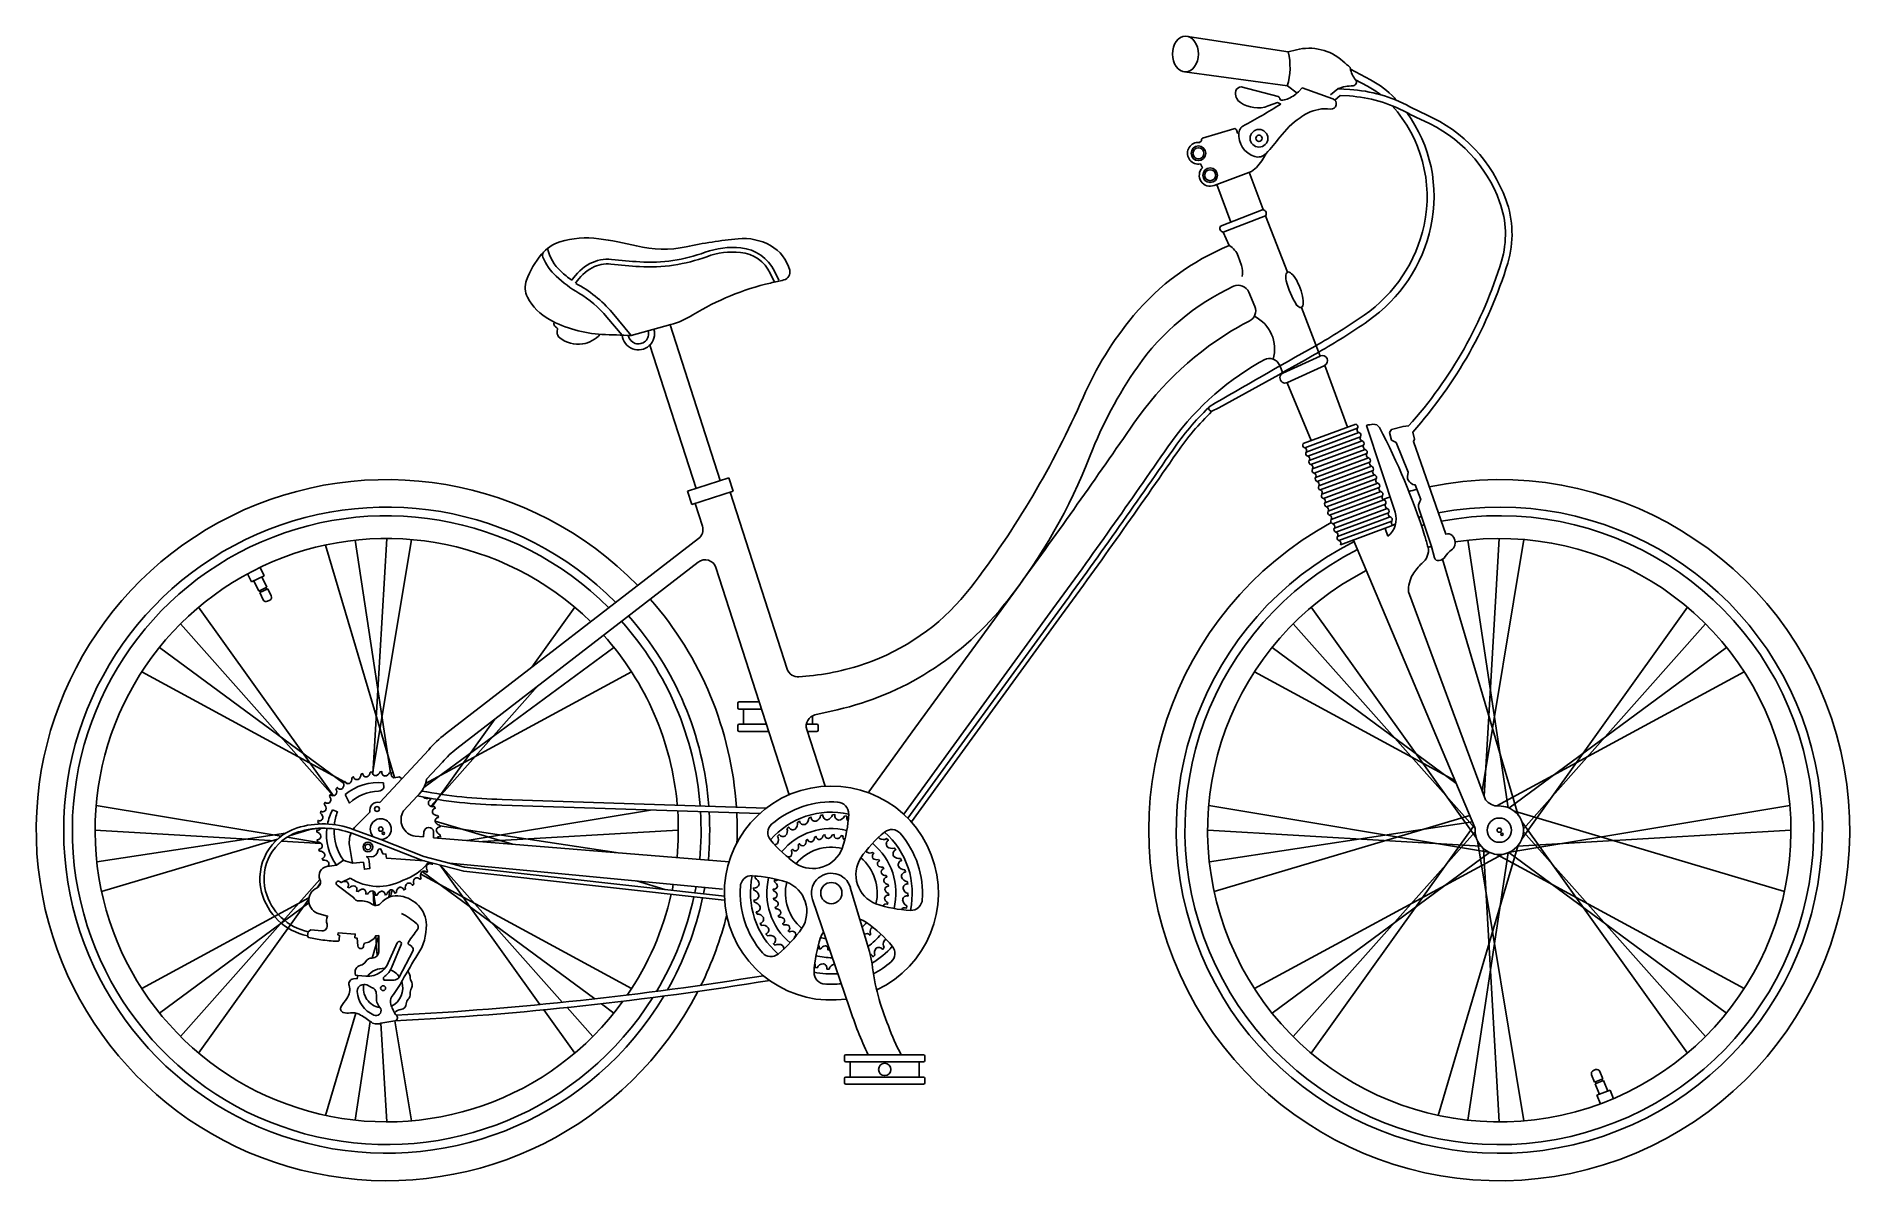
# Model space of a CAD drawing. Header units: millimetres. Extents: x -1300 to 311, y 0 to 1017.
import ezdxf

# ---------------------------------------------------------------- set-up
doc = ezdxf.new("R2010")
doc.units = ezdxf.units.MM
doc.layers.add('ceco.net 416', color=7, linetype='Continuous')

msp = doc.modelspace()

# ---------------------------------------------------------------- linework, layer by layer
at = {"layer": 'ceco.net 416'}
for p, q in [((-1112.5, 539.3), (-1109, 532.1)), ((-1097.8, 537.6), (-1109, 532.1)), ((-1107, 533.1), (-1102.5, 524)), ((-1101.4, 545), (-1097.8, 537.6)), ((-1099.8, 536.6), (-1095.3, 527.5)), ((-1095.3, 527.5), (-1102.5, 524)), ((-1094.6, 526.1), (-1101.8, 522.6)), ((-1101.8, 522.6), (-1098.7, 516.3)), ((-1101.6, 524.5), (-1100.9, 523)), ((-1096.2, 527.1), (-1095.5, 525.7)), ((-1092.9, 515.8), (-1094.7, 514.9)), ((-1094.6, 526.1), (-1091.5, 519.8)), ((-671.9, 405.6), (-671.9, 419.1)), ((-610.3, 405.6), (-610.3, 413.2)), ((-577.1, 105.7), (-577.1, 92.1)), ((-515.5, 105.7), (-515.5, 92.1)), ((83.7, 98), (85.5, 98.7)), ((92, 90.5), (89.4, 97.1)), ((84.6, 87.6), (82, 94.1)), ((84.6, 87.6), (92, 90.5)), ((85.2, 86.1), (92.6, 89.1)), ((88.9, 76.7), (85.2, 86.1)), ((86.1, 86.5), (85.5, 88)), ((91.7, 88.7), (91.1, 90.2)), ((96.4, 79.7), (92.6, 89.1)), ((86.8, 75.9), (98.4, 80.5)), ((89.9, 68.3), (86.8, 75.9)), ((101.5, 72.9), (98.4, 80.5))]:
    msp.add_line(p, q, dxfattribs=at)
for points in [[(-279, 1017), (-187.6, 1003.1), (-180.4, 1004.9, -0.248992), (-139, 994.9, -0.003498), (-132.5, 989.1), (-132.4, 987.8), (-114.4, 978.2, -0.080532), (-92.9, 961.9, -0.005485), (-91, 959.8, -0.005485)], [(-194.2, 956.7), (-197.1, 958), (-205.4, 955, -0.23951), (-230.1, 958, -0.31589), (-234.1, 968.4, -0.348422), (-229.5, 971.9), (-196.7, 963.3, -0.299137), (-195, 961.3, 0.37694), (-193.6, 960.1, 0.086393), (-188.7, 961.1, 0.10432), (-178.6, 967.7), (-175.2, 971), (-148, 961.4, -0.894008), (-150.1, 952.3, 0.145039), (-170.4, 948.7, 0.038702), (-177.1, 944.6, 0.07707), (-195, 927.3, -0.028701), (-207.3, 912.7, -0.286614), (-217.4, 910.1, -0.35406), (-231.4, 931.3, -1.14131)], [(-150, 964.8), (-143.4, 970.4), (-132.9, 969.7, -0.107012), (-79.5, 954.4, 0.019344), (-64.7, 947.1, -0.203474), (5.8, 871.9, -0.162905), (7.5, 815.4, -0.108299), (-77, 665.2, -0.106483)], [(-127.8, 978.3), (-117.3, 972.7, -0.045509), (-105.4, 964.9, -0.045509)], [(-238.5, 851.8), (-251.2, 885.1), (-253.4, 884.4, -0.809097), (-263.9, 900.2), (-263.9, 900.2), (-265.6, 903.5), (-265.6, 903.5, -1.068133), (-268, 922.7), (-266.6, 922.7), (-264.7, 924.1, -0.320371), (-263.9, 926.3), (-236.1, 934.8, -0.458106), (-233.2, 932.9), (-232.8, 931), (-231.4, 931.3), (-230.9, 933.4, -0.205748), (-227.9, 937.1, 0.014696), (-194.2, 956.7)], [(-95.2, 955.2, -0.241018), (-66.9, 849.1, -0.190285), (-120.2, 769.1, -0.021535), (-163.6, 741.7, 0.004532), (-258, 687.8)], [(-146.3, 960.3), (-141.4, 964.4), (-133.3, 963.9, -0.107012), (-82.3, 949.2, 0.019344), (-67.1, 941.8, -0.203474), (0.3, 869.9, -0.162905), (1.9, 817.1, -0.109917), (-80.7, 670.7), (-85.5, 670.3), (-95.9, 667.5), (-97.7, 664.9), (-95.9, 658.2), (-91.7, 656.1), (-81, 629.7), (-81.6, 625.9, 0.193571), (-80.7, 622.2, 0.113118), (-76.8, 618.7, 0.211382), (-74.8, 618.5), (-69.8, 605.2), (-70.7, 603.7, 0.206504), (-71.4, 597.2), (-60.3, 563.6), (-57.7, 553.6, 0.392096), (-53.7, 551, 0.206757), (-48, 554.7, -0.089125), (-42.8, 560.2, 0.155213), (-39.6, 564.6, 0.298546), (-41.9, 573.3, 0.261486), (-47.6, 574.6), (-76.4, 656.9), (-75.3, 658.8), (-77, 665.2)], [(-82.3, 949.2, -0.213756), (-60.8, 847.8, -0.190285), (-116.7, 764, -0.021535), (-160.5, 736.3, -0.00704), (-255.4, 683.7, -0.512166), (-258, 687.8)], [(-207.3, 912.7), (-210.1, 907.9, -0.119395), (-220.3, 896.9), (-251.2, 885.1)], [(-622.5, 447.8), (-613.1, 448.7, 0.068313), (-557.4, 461.7, 0.13844), (-469.7, 527.2, 0.060428), (-370, 696, -0.070303), (-325.1, 768.7, -0.123273), (-240.1, 830.9), (-245.3, 843)], [(-771.5, 751), (-736.5, 760.7, 0.070049), (-716.7, 769.4, -0.080788), (-647.8, 797.7, 0.000225), (-635.8, 800.4, 0.4244), (-630.7, 809.1, 0.201289), (-647.7, 831, 0.153742), (-676.6, 837, 0.02803), (-722.7, 829.9, -0.113659), (-766.9, 830.6, 0.026262), (-800.5, 837.1, 0.110864), (-834.9, 834.2, 0.143552), (-851.2, 823.3, 0.0857), (-864.6, 800.2, 0.211688), (-863.7, 785, 0.14901), (-844.2, 765.2, 0.113177), (-797.6, 752.1, 0.00203), (-771.5, 751, 0.230994)], [(-779.5, 751.3), (-793.2, 767.5, 0.082983), (-818.2, 788.7, -0.052786), (-838.2, 803.7, -0.110231), (-850, 820.7, -0.232938), (-849.6, 825, -1.972454)], [(-824.4, 800.1, -0.027852), (-834.1, 808.1, -0.144488), (-846, 828.3)], [(-640.5, 800.3), (-644.3, 808.2, 0.261437), (-674.1, 829, 0.112777), (-705.8, 825, -0.103118), (-764, 816.5, -0.013488), (-789.1, 818.6, 0.154768), (-808.3, 814.9, 0.121796), (-824.4, 800.1, 0.121796)], [(-644.2, 798.5), (-648, 806.4, 0.261437), (-674.5, 824.9, 0.112777), (-704.4, 821.1, -0.103118), (-764.2, 812.3, -0.013488), (-789.6, 814.5, 0.154768), (-806.3, 811.3, 0.122615), (-821, 797.7, 1.883804)], [(-240.1, 830.9, -0.172077), (-232, 821.7), (-229.2, 813.4, -0.129798), (-228.7, 803.4, -2.701796)], [(-771.5, 751), (-788.6, 771.5, 0.094614), (-820.9, 797.4)], [(-608.3, 413.9), (-588.4, 418.5, 0.084642), (-506.9, 452.4, 0.085556), (-437.5, 515, 0.073893), (-363.7, 644.3, -0.059694), (-321.7, 723, -0.131926), (-236.2, 794.8, -0.131926)], [(-839.8, 763, 0.476817), (-838.4, 758.5, -0.338916), (-837.2, 756.5, 0.020681), (-837.4, 754, 0.236137), (-835.1, 749, 0.207657), (-814.8, 743.6, 0.178802), (-799.1, 752.2, 6.581461)], [(-560.4, 345.5), (-519.4, 402), (-426.3, 529.7, 0.0066), (-324.8, 673.1, -0.111852), (-231.6, 758.9, -0.019539), (-222.2, 763.9, -0.019539)], [(-529.4, 325.7), (-489.7, 380.4), (-396.7, 508.1, 0.0066), (-294.6, 652.2, -0.111852), (-213.3, 727.1, -0.012441), (-209, 729.5)], [(-525.7, 322.1), (-485.6, 377.4), (-392.5, 505.1, 0.0066), (-290.3, 649.3, -0.050686), (-258.2, 687.1)], [(-522.6, 318.8), (-482, 374.8), (-389, 502.5, 0.0066), (-286.7, 646.8, -0.050364), (-255.4, 683.7)], [(-94.2, 582.4, -0.487853), (-95.6, 586.1, 0.487853), (-97, 589.9, -0.487853), (-98.4, 593.6, 0.487853), (-99.7, 597.4, -0.487853), (-101.1, 601.1, 0.487853), (-102.5, 604.9, -0.487853), (-103.9, 608.6, 0.487853), (-105.3, 612.4, -0.487853), (-106.7, 616.1, 0.487853), (-108.1, 619.9, -0.487853), (-109.5, 623.6, 0.487853), (-110.9, 627.4, -0.487853), (-112.2, 631.1, 0.487853), (-113.6, 634.9, -0.487853), (-115, 638.6, 0.487853), (-116.4, 642.4, -0.487853), (-117.8, 646.1, 0.487853), (-119.2, 649.9, -0.487853), (-120.6, 653.6, 0.487853), (-122, 657.4, -0.487853), (-123.4, 661.1, 0.487853), (-124.8, 664.9, -0.487853), (-126.1, 668.6, 0.487853), (-127.5, 672.4)], [(-80.7, 523.3), (-80.7, 523.3, -0.135854), (-77, 538.8, -0.04496), (-68.8, 548.6, 0.289987), (-63.3, 562.8, 0.000501), (-66.4, 573.4, 0.046204), (-106.6, 669.2, 0.295601), (-112.3, 672.2, 0.045538), (-117.9, 671.2), (-92.6, 594, -0.313891), (-99, 572.7, 2.509966)], [(-141.1, 565, 0.487853), (-142.5, 568.8, -0.487853), (-143.9, 572.5, 0.487853), (-145.2, 576.3, -0.487853), (-146.6, 580, 0.487853), (-148, 583.8, -0.487853), (-149.4, 587.5, 0.487853), (-150.8, 591.3, -0.487853), (-152.2, 595, 0.487853), (-153.6, 598.8, -0.487853), (-155, 602.5, 0.487853), (-156.4, 606.3, -0.487853), (-157.7, 610, 0.487853), (-159.1, 613.8, -0.487853), (-160.5, 617.5, 0.487853), (-161.9, 621.3, -0.487853), (-163.3, 625, 0.487853), (-164.7, 628.8, -0.487853), (-166.1, 632.5, 0.487853), (-167.5, 636.3, -0.487853), (-168.9, 640, 0.487853), (-170.3, 643.8, -0.487853), (-171.6, 647.5, 0.487853), (-173, 651.3, -0.487853), (-174.4, 655)], [(-711.7, 570.6), (-936.7, 397, 0.052576), (-951.6, 382.9), (-994.9, 336.2), (-994.9, 336.2, 0.555557), (-1003.8, 327.5), (-1016.1, 315.3, 0.049202), (-1018.6, 312.2, 0.049202)], [(-129.7, 569.2), (-21.9, 314, -0.113172), (-21.5, 311.9, 0.562681), (9.2, 292), (9.2, 292, 0.523149), (14.9, 327, 0.198345), (-0.5, 333, -0.252029), (-12.2, 338.5), (-80.7, 523.3)], [(-712, 549.7), (-926.7, 384, 0.053662), (-939.3, 372), (-953.4, 356.8)], [(-1027.3, 353.7), (-1026.1, 354.8, 0.436498), (-1021.6, 353.2, -0.689285)], [(-1021.6, 353.2, 0.272159), (-1019.9, 358), (-1018.5, 358.9, 0.436498), (-1014.3, 356.6, -0.689285)], [(-1011.9, 361.1), (-1010.3, 361.8, 0.436498), (-1006.6, 358.9, -0.689285)], [(-1003.5, 362.9), (-1001.8, 363.3, 0.436498), (-998.6, 359.9, -0.689285)], [(-994.9, 363.4), (-993.2, 363.6, 0.436498), (-990.5, 359.6, -0.689285)], [(-986.3, 362.6), (-984.6, 362.4, 0.436498), (-982.6, 358.1, -0.689285)], [(-953.4, 356.8, -0.166395), (-961.5, 342), (-973.9, 328.6, 0.54591), (-963.6, 306.2), (-956.2, 305.6), (-955.8, 310, -0.895269), (-947.2, 310.2), (-947.2, 304.8), (-684.6, 283.4)], [(-1039.7, 341.8), (-1038.8, 343.2, 0.436498), (-1034.1, 343.1, -0.689285)], [(-1034, 348.2), (-1032.9, 349.5, 0.436498), (-1028.2, 348.6, -0.689285)], [(-1025.8, 343.2), (-1021.9, 335.5), (-1021.9, 335.5, -0.186474), (-996.3, 346.1, -0.024004), (-996.3, 346.1, 0.255042), (-991.5, 349), (-991.8, 353.6)], [(-657.4, 326.2), (-886.5, 333.8, -0.043354), (-961.6, 341.9)], [(-651.6, 331), (-886.4, 338.8, -0.041684), (-957.7, 346.3, 25.017558)], [(-956.2, 340.9, 0.013651), (-956.1, 340.8)], [(-951, 339.8), (-949.9, 338.6, 0.436498), (-951.5, 334.1, -0.689285)], [(-1047.8, 326.7), (-1047.5, 328.3, 0.436498), (-1042.9, 329.7, -0.689285)], [(-1044.4, 334.6), (-1043.7, 336.1, 0.436498), (-1039, 336.7, -0.689285)], [(-951.5, 334.1, 0.272159), (-946.7, 332.4), (-945.8, 331, 0.436498), (-948.1, 326.8, -0.689285)], [(-943.6, 324.4), (-942.9, 322.9, 0.436498), (-945.8, 319.1, -0.689285)], [(-646.8, 316.8, 0.401199), (-647.9, 302.9, 0.066412), (-625, 281.7, 0.470716), (-584, 295.3, 0.066412), (-578.3, 325.9)], [(-613.8, 322.3), (-611.9, 323.1, 0.436498), (-607.2, 319.4, -0.689285)], [(-603.3, 324.5), (-601.3, 325, 0.436498), (-597.2, 320.7, -0.689285)], [(-592.6, 325.1), (-590.5, 325.3, 0.436498), (-587.1, 320.4, -0.689285)], [(-581.9, 324.1), (-579.8, 323.9, 0.308352), (-578.8, 319.5, 0.308352)], [(-688.7, 253), (-919.7, 278.7), (-955.9, 288.2), (-994.2, 303.1), (-1018.6, 312.2, 0.167077), (-1068.5, 313.5, 0.398667), (-1100.1, 256.5, 0.28531), (-1059.4, 217.6, 0.946576)], [(-689.1, 249.3), (-920.4, 275), (-957, 284.6), (-995.5, 299.6), (-1019.9, 308.7, 0.167077), (-1067.4, 309.9, 0.398667), (-1096.5, 257.4, 0.28531), (-1058.6, 221.3, 0.28531)], [(-1050.9, 309.8), (-1051, 311.5, 0.348794), (-1047.4, 313.2, 0.348794)], [(-1050, 318.4), (-1049.9, 320.1, 0.436498), (-1045.6, 322.1, -0.689285)], [(-1020.5, 308.9, 0.158141), (-1021.7, 296.2), (-1019.5, 283.7), (-1019.1, 282.2), (-1009.6, 283), (-1008.7, 276.8), (-1003.9, 277.3), (-1004.5, 283.9, 0.208384), (-1006.7, 288), (-1002.7, 287.9, 0.40241), (-996.9, 293.1, -0.577986), (-994, 294.5), (-992.4, 290.6), (-989.6, 290.3), (-989.1, 286.7), (-955.4, 284.2)], [(-941.8, 316), (-941.4, 314.4, 0.436498), (-944.8, 311.1, -0.689285)], [(-941.3, 307.4), (-941.1, 305.7, 0.287989), (-944.4, 304.6, 0.287989)], [(-641.5, 306.2), (-640.1, 307.7, 0.436498), (-634.3, 306.6, -0.689285)], [(-633.1, 313), (-631.5, 314.3, 0.436498), (-626, 312.3, -0.689285)], [(-626, 312.3, 0.272159), (-623.8, 318.4), (-622.1, 319.5, 0.436498), (-616.9, 316.6, -0.689285)], [(-600.9, 307.1), (-599.4, 307.4, 0.436498), (-596.3, 304.2, -0.689285)], [(-592.8, 307.5), (-591.3, 307.6, 0.436498), (-588.8, 304, -0.689285)], [(-584.9, 306.7), (-583.3, 306.6, 0.391845), (-581.8, 302.8, 0.391845)], [(-532.5, 308.7, 0.401199), (-546.4, 309.8, 0.066412), (-567.6, 287, 0.470716), (-554.1, 246, 0.066412), (-523.4, 240.2)], [(-1050.4, 301.2), (-1050.8, 302.9, 0.436498), (-1047.4, 306.1, -0.689285)], [(-1048.6, 292.8), (-1049.2, 294.4, 0.436498), (-1046.3, 298.1, -0.689285)], [(-1040.6, 283.1, 0.272159), (-1045.5, 284.8), (-1046.3, 286.2, 0.436498), (-1044.1, 290.4, -0.689285)], [(-644.1, 298.5, 0.177609), (-641.6, 299.7)], [(-629.3, 293.3), (-628.3, 294.5, 0.436498), (-624, 293.7, -0.689285)], [(-623.1, 298.4), (-621.9, 299.4, 0.436498), (-617.8, 297.9, -0.689285)], [(-617.8, 297.9, 0.272159), (-616.2, 302.5), (-614.9, 303.3, 0.436498), (-611, 301.2, -0.689285)], [(-608.7, 305.4), (-607.3, 306, 0.436498), (-603.8, 303.3, -0.689285)], [(-562.7, 293.5, 0.156188), (-561.8, 291.8)], [(-557, 291.7), (-555.8, 290.7, 0.436498), (-556.7, 286.4, -0.689285)], [(-551.7, 305.2, 0.079043), (-551, 304.1)], [(-544.6, 304), (-543, 302.6, 0.436498), (-544.1, 296.8, -0.689285)], [(-537.8, 295.7), (-536.4, 294.1, 0.436498), (-538.4, 288.5, -0.689285)], [(-1059.4, 217.6), (-1058.6, 221.3), (-1056.4, 223), (-1046.5, 222.1, 0.5391), (-1041.9, 228, -0.189104), (-1041.5, 235.1), (-1048.9, 237.1, -0.705694), (-1050.8, 260.4, 0.422007), (-1048.2, 267.6, -0.506939), (-1042, 279.2, -0.002182), (-1033.5, 280.4, -0.002182)], [(-1041.3, 279.3, 0.332196), (-1040.6, 283.1)], [(-1027.3, 284.7, 0.011271), (-1019.1, 282.2)], [(-952.5, 275.4), (-953.3, 274, 0.436498), (-958.1, 274.1, -0.689285)], [(-948, 282.2), (-948.4, 281.1, 0.436498), (-953.1, 280.5)], [(-633.9, 288.6), (-633.9, 288.7, 0.436498), (-629.5, 288.6)], [(-551.9, 285.5), (-550.9, 284.3, 0.436498), (-552.4, 280.2, -0.689285)], [(-552.4, 280.2, 0.272159), (-547.9, 278.6), (-547.1, 277.3, 0.436498), (-549.2, 273.4, -0.689285)], [(-538.4, 288.5, 0.272159), (-532.3, 286.4), (-531.3, 284.6, 0.436498), (-534.1, 279.4, -0.689285)], [(-528.5, 276.4), (-527.7, 274.4, 0.436498), (-531.3, 269.7, -0.689285)], [(-1059.4, 217.6), (-1058.4, 216.1), (-1047.5, 214.2, 0.041317), (-1032.6, 212.8, 0.450812), (-1031.1, 214.5), (-1030.8, 218), (-1032.2, 218.5), (-1031.9, 220.3), (-1016.9, 219.2), (-1017.2, 215.9), (-1015.2, 215.6), (-1014.6, 208.6, 0.941719), (-1009.4, 208.8, -0.159486), (-1008.6, 211), (-1004.9, 211.9), (-1000, 215.3), (-998.6, 217.7), (-995.9, 217.8), (-995.8, 213), (-996, 203.5, -0.409542), (-1001.8, 197.9, 0.269925), (-1007.6, 194.6, -0.211139), (-1011.9, 191.5, 0.4492), (-1016.7, 182.8), (-1014.6, 182.5), (-1015.1, 179.6), (-1018.5, 179.3, 0.482361), (-1022.3, 173.5, -0.247455), (-1024.3, 162, 0.018148), (-1029.4, 154.8, 0.503314), (-1027.5, 149.5, 0.113659), (-1021.1, 149.1, -0.157114), (-1013.4, 147.9, -0.058532), (-1003.6, 141.5, 0.268395), (-994, 139.9), (-981.7, 142, 0.566728), (-980, 146.4, -0.065376), (-983.5, 152.4, -0.005239), (-985.2, 156.6, -0.259743), (-984.2, 163.7, 0.03406), (-974.9, 178.1, -0.015524), (-961.1, 201.3, 0.146448), (-953.6, 227.5, 0.191609), (-960.6, 244.5, 0.155055), (-976.4, 253, 0.273588), (-994.2, 246.5, -0.159955), (-996.9, 244.8, -0.214847), (-1002, 245.7, 0.169595), (-1013.4, 248.7, -0.315446), (-1018.4, 251.7), (-1033, 262.7, -0.913052), (-1031, 266, -0.061267)], [(-1022.1, 260.3), (-1023.6, 261, 0.436498), (-1024.2, 265.7, -0.689285)], [(-1014.2, 256.9), (-1015.8, 257.3, 0.436498), (-1017.1, 261.8, -0.689285)], [(-1005.9, 254.7), (-1007.5, 254.8, 0.436498), (-1009.6, 259.1, -0.689285)], [(-980.3, 256.1), (-981.8, 255.5, 0.436498), (-985.6, 258.4, -0.689285)], [(-970.6, 264.1, 0.272159), (-972.3, 259.2), (-973.7, 258.4, 0.436498), (-977.9, 260.6, -0.689285)], [(-964.9, 263.6), (-966.1, 262.5, 0.436498), (-970.6, 264.1, -0.689285)], [(-958.2, 269), (-959.3, 267.7, 0.436498), (-963.9, 268.6, -0.689285)], [(-654.9, 202.5, 0.401199), (-641, 201.4, 0.066412), (-619.8, 224.3, 0.470716), (-633.3, 265.3, 0.066412), (-664, 271)], [(-662.6, 258.2), (-662.8, 260.2, 0.436498), (-657.9, 263.6, -0.689285)], [(-661.5, 268.9), (-661.4, 270.9, 0.135966), (-659.2, 270.7, 0.135966)], [(-645.1, 257.5), (-645.3, 259.1, 0.436498), (-641.6, 261.6, -0.689285)], [(-644.3, 265.5), (-644.2, 267.1, 0.278423), (-641.1, 267.6, 0.278423)], [(-576.9, 260.7), (-559.9, 203.7, -0.03752), (-557.5, 192.7, 0.069871), (-542.9, 137.5, 0.0478), (-542.9, 137.5, 0.041974), (-531.6, 111.9, 1.750997)], [(-545, 271.1), (-544.4, 269.7, 0.436498), (-547.1, 266.2, -0.689285)], [(-543.3, 263.3), (-542.9, 261.7, 0.436498), (-546.1, 258.7, -0.689285)], [(-526.2, 265.8), (-525.7, 263.8, 0.436498), (-530, 259.7, -0.689285)], [(-997.3, 253.8), (-999, 253.7, 0.436498), (-1001.6, 257.6, -0.689285)], [(-988.7, 254.3), (-990.3, 253.9, 0.436498), (-993.6, 257.3, -0.689285)], [(-662, 247.4), (-662.5, 249.4, 0.436498), (-658.2, 253.5, -0.689285)], [(-659.7, 236.9), (-660.5, 238.8, 0.436498), (-656.9, 243.5, -0.689285)], [(-644.7, 249.5), (-645, 251, 0.436498), (-641.8, 254, -0.689285)], [(-643, 241.7), (-643.6, 243.1, 0.436498), (-640.9, 246.6, -0.689285)], [(-610.3, 250), (-577.5, 153.5, 0.030548), (-561, 111.9, 0.030548)], [(-543.6, 247.2), (-543.8, 245.7, 0.40927), (-547.7, 244.1, 0.40927)], [(-542.8, 255.2), (-542.7, 253.7, 0.436498), (-546.4, 251.2, -0.689285)], [(-526.7, 244.4), (-526.8, 242.3, 0.344938), (-531.6, 240.9, 0.344938)], [(-525.6, 255.1), (-525.4, 253, 0.436498), (-530.3, 249.7, -0.689285)], [(-1014.6, 182.5), (-1007.3, 181.8, 0.178253), (-994.3, 185.4, 0.082938), (-988.7, 191), (-979.5, 211.5, -1.030348), (-975.9, 209.8), (-984.6, 189.2, -0.142711), (-990.7, 181.7, 0.322319), (-991.7, 179, 0.350049), (-990.5, 178.1, -0.019839), (-982.4, 178.3, 0.28059), (-977.9, 180.9), (-965.7, 204, 0.284771), (-965.9, 207.2, 0.129626), (-969, 209.7, -0.469172), (-969.6, 212.1, -0.004643), (-961.6, 223.2, 0.392934), (-962.2, 228.4, 0.054443), (-975.7, 237.6, -17.057882)], [(-649.8, 224.8, 0.272159), (-655.8, 226.9), (-656.9, 228.7, 0.436498), (-654.1, 233.9, -0.689285)], [(-635.6, 232.6, 0.272159), (-640.1, 234.2), (-640.9, 235.5, 0.436498), (-638.8, 239.4, -0.689285)], [(-636, 227.2), (-637, 228.4, 0.436498), (-635.6, 232.6, -0.689285)], [(-631, 221), (-632.1, 222, 0.436498), (-631.3, 226.4, -0.689285)], [(-540.6, 194.4, 0.401199), (-539.5, 208.3, 0.066412), (-562.4, 229.5, 0.060252), (-568.4, 232.4, 0.060252)], [(-650.4, 217.6), (-651.8, 219.2, 0.436498), (-649.8, 224.8, -0.689285)], [(-643.6, 209.3), (-645.2, 210.6, 0.436498), (-644.1, 216.4, -0.689285)], [(-626, 216.3), (-626.3, 216.5, 0.436498), (-626.2, 220.9)], [(-600.6, 221.3, 0.053465), (-603.3, 216, 0.066412), (-609.1, 185.4)], [(-558.6, 219.4), (-559.6, 218.2, 0.436498), (-564, 219, -0.689285)], [(-556.5, 225.1, 0.192164), (-558.5, 224.2)], [(-545, 214.5, 0.118505), (-546.6, 213.5)], [(-636, 205.8, 0.23167), (-637.2, 209.1)], [(-603.1, 206), (-604.7, 206.2, 0.297779), (-605.3, 209.4, 0.297779)], [(-595.1, 205.2), (-596.7, 205.1, 0.436498), (-599.2, 208.8, -0.689285)], [(-555, 200.3), (-556.6, 199, 0.222751), (-559.2, 201.2, 0.222751)], [(-546.7, 207.1), (-548.1, 205.5, 0.436498), (-553.9, 206.6, -0.689285)], [(-970.1, 186.6), (-968.6, 183.4, -0.121972), (-967.9, 179.9, 0.160022), (-967.4, 178, -0.265843), (-967, 171.1, 0.135659), (-968, 166.3, -0.217448), (-969.8, 161.2, 0.192473), (-971.5, 157.3, -0.380001), (-976.2, 152.2, 0.182387), (-981.9, 149.3, -5.825844)], [(-606.3, 189.2), (-608.4, 189.4, 0.210627), (-608.5, 192.6, 0.210627)], [(-595.6, 188.1), (-597.7, 188, 0.436498), (-601, 192.8, -0.689285)], [(-590.8, 192.5, 0.008981), (-591, 192.5)], [(-1000.4, 147.2, -0.277202), (-1015.1, 168, -0.364784), (-1010.7, 174.2, -0.195703), (-1005.4, 173.4, 0.019063), (-1001.4, 171.3, -0.221385), (-998.4, 167.7, -0.082273), (-998, 162.4, 0.123776), (-997.2, 157.5, 0.077677), (-994.2, 152.8, -0.685012), (-1000.4, 147.2, -2.375649)]]:
    msp.add_lwpolyline(points, format="xyb", dxfattribs=at)
for points in [[(-279.9, 985.5), (-188.3, 972.8), (-179.8, 966.5)], [(-222.4, 896.1), (-209.8, 862.9)], [(-247.7, 848.3), (-209.8, 862.9)], [(-245.3, 843), (-207.7, 857.5)], [(-207.7, 857.5), (-188.2, 807.4)], [(-222.7, 789.6), (-217.3, 776.8)], [(-175.9, 776), (-159.1, 732.8), (-192.3, 717.5)], [(-692.4, 622.2), (-737.1, 760.5)], [(-713.9, 615.2), (-755.1, 742.5)], [(-195.2, 724.5), (-192.3, 717.5)], [(-188.4, 709.2), (-155.2, 724.5)], [(-134.9, 669.7), (-155.2, 724.5)], [(-188.7, 709.1), (-167.1, 657.8)], [(-174.4, 655), (-127.5, 672.4)], [(-173, 651.3), (-126.1, 668.6)], [(-171.6, 647.5), (-124.8, 664.9)], [(-170.3, 643.8), (-123.4, 661.1)], [(-168.9, 640), (-122, 657.4)], [(-167.5, 636.3), (-120.6, 653.6)], [(-166.1, 632.5), (-119.2, 649.9)], [(-164.7, 628.8), (-117.8, 646.1)], [(-163.3, 625), (-116.4, 642.4)], [(-161.9, 621.3), (-115, 638.6)], [(-160.5, 617.5), (-113.6, 634.9)], [(-159.1, 613.8), (-112.2, 631.1)], [(-721.5, 612.7), (-684.7, 624.6)], [(-717.6, 600.8), (-721.5, 612.7)], [(-717.6, 600.8), (-680.9, 612.7)], [(-680.9, 612.7), (-684.7, 624.6)], [(-157.7, 610), (-110.9, 627.4)], [(-156.4, 606.3), (-109.5, 623.6)], [(-155, 602.5), (-108.1, 619.9)], [(-153.6, 598.8), (-106.7, 616.1)], [(-708.3, 581.6), (-714.8, 601.7)], [(-632.9, 454.7), (-683.7, 611.8)], [(-152.2, 595), (-105.3, 612.4)], [(-150.8, 591.3), (-103.9, 608.6)], [(-149.4, 587.5), (-102.5, 604.9)], [(-148, 583.8), (-101.1, 601.1)], [(-146.6, 580), (-99.7, 597.4)], [(-145.2, 576.3), (-98.4, 593.6)], [(-143.9, 572.5), (-97, 589.9)], [(-142.5, 568.8), (-95.6, 586.1)], [(-141.1, 565), (-94.2, 582.4)], [(-982, 358.2), (-1043.3, 564.9)], [(-985.6, 362.5), (-1016.9, 569.2)], [(-1001.5, 361.7), (-967, 569.8)], [(-988.9, 570.7), (-1001.2, 361.1)], [(-99, 572.7), (-101.6, 579.6)], [(8, 331.4), (-28, 569.2)], [(-15.2, 346.4), (21.9, 569.8)], [(0, 570.7), (-13.4, 341.7)], [(16.9, 324.8), (-50.6, 552.2)], [(-631.1, 343), (-696.4, 544.8)], [(-1036.3, 342.1), (-1156.1, 509.6)], [(-859.8, 456.3), (-821.8, 509.6)], [(-20.4, 304.5), (-167.2, 509.6)], [(20.2, 304.2), (167.2, 509.6)], [(-1172.2, 494.8), (-1036.5, 342.1)], [(-183.3, 494.8), (-21.6, 312.9)], [(183.3, 494.8), (21.4, 312.8)], [(-1027.2, 353.2), (-1190.9, 473.9)], [(-955.9, 349.3), (-786.9, 473.9)], [(-38.5, 353.4), (-202, 473.9)], [(8.5, 331.2), (202, 473.9)], [(-1026.4, 354.5), (-1206.6, 452.2)], [(-954.4, 352.9), (-771.2, 452.2)], [(-39.5, 355.6), (-217.7, 452.2)], [(-2.2, 333), (217.7, 452.2)], [(-854.6, 439.7), (-940.3, 343.3)], [(-676.7, 424.4), (-676.7, 420.1)], [(-657.7, 425.4), (-675.7, 425.4)], [(-675.7, 419.1), (-655.7, 419.1)], [(-948.5, 332.4), (-892.9, 410.1)], [(-676.7, 400.3), (-676.7, 404.6)], [(-675.7, 405.6), (-651.3, 405.6)], [(-615.9, 405.6), (-606.5, 405.6)], [(-605.5, 404.6), (-605.5, 400.3)], [(-649.3, 399.3), (-675.7, 399.3)], [(-599.2, 350.5), (-615.6, 401.1)], [(-606.5, 399.3), (-615, 399.3)], [(-982.6, 358.1), (-979, 358.6), (-977.4, 358.9), (-975.5, 357.1)], [(-1023.3, 352.8), (-1025.7, 354.1)], [(-944.3, 338.9), (-949.7, 332.7)], [(-1082.8, 306.1), (-1247.2, 333.4)], [(-1037, 329.5), (-1032.7, 327.9)], [(-917.3, 302.4), (-754.4, 329.4)], [(-9.6, 292.1), (-258.3, 333.4)], [(-26.3, 324.5), (-253.5, 257.1)], [(9.3, 292), (258.3, 333.4)], [(13.4, 328.3), (253.5, 257.1)], [(-1248.2, 311.5), (-1087.5, 302.1)], [(-1078.7, 308.9), (-1246.6, 283.5)], [(-1055.2, 312.6), (-1074.6, 306.8)], [(-1051.1, 313), (-1061.5, 311.5)], [(-945.9, 319.5), (-877.1, 299.1)], [(-941.6, 315.3), (-784.9, 291.6)], [(-729.7, 311.5), (-903.7, 301.3)], [(-259.2, 311.5), (-16.3, 297.2)], [(-23.9, 318.8), (-257.7, 283.5)], [(-183.3, 128.1), (-21.5, 310.1)], [(-22.5, 315.5), (-167.2, 113.3)], [(259.2, 311.5), (16.1, 297.2)], [(20.2, 318.7), (167.2, 113.3)], [(183.3, 128.1), (21.4, 310.1)], [(-1086, 303.5), (-1242.4, 257.1)], [(-1082.2, 301.7), (-1047.4, 299.7)], [(-1048, 300.3), (-1077.5, 305.2)], [(-8.6, 291.6), (-202, 149)], [(16.9, 298.2), (-54.4, 58)], [(8, 291.5), (-28, 53.7)], [(-19.4, 301.9), (21.9, 53.1)], [(0, 52.2), (-14.2, 295.2)], [(8.5, 291.7), (202, 149)], [(-1033.5, 280.4), (-1027.3, 284.7)], [(-957.4, 274.7), (-804, 161.6)], [(-941.4, 280.5), (-852.7, 156.5)], [(-832.6, 158.5), (-941.1, 280.4)], [(-932.8, 282.1), (-690.5, 259.1)], [(2.4, 290), (-217.7, 170.7)], [(-2.3, 290), (217.7, 170.7)], [(-1172.2, 128.1), (-1048.2, 267.6)], [(-1047.7, 264.8), (-1050.8, 260.4)], [(-1031, 266), (-1029.3, 265), (-1021.4, 268.9)], [(-986, 258.2), (-986.9, 251.9)], [(-983.9, 258.2), (-985.6, 252.4)], [(-958.7, 272.4), (-771.2, 170.7)], [(-766.9, 266.4), (-741.7, 258.9)], [(-1058, 251.3), (-1206.6, 170.7)], [(-1058, 247), (-1190.9, 149)], [(-1058.1, 250.2), (-1156.1, 113.3)], [(-1000.9, 257.6), (-998.8, 244.6)], [(-1000.2, 244.8), (-1000.9, 257.6)], [(-995.9, 217.8), (-1001.8, 197.9)], [(-997.5, 199.7), (-998.6, 217.7)], [(-1016.3, 148.9), (-1043.3, 58)], [(-849.3, 151.8), (-821.8, 113.3)], [(-805.6, 128.1), (-828.5, 153.9)], [(-798, 157.2), (-786.9, 149)], [(-1003.6, 141.5), (-1016.9, 53.7)], [(-988.9, 52.2), (-994, 139.9)], [(-981.7, 142), (-967, 53.1)], [(-581.9, 106.7), (-581.9, 110.9)], [(-581.9, 106.7), (-581.9, 110.9)], [(-581.9, 106.7), (-581.9, 110.9)], [(-580.9, 111.9), (-511.7, 111.9)], [(-580.9, 111.9), (-511.7, 111.9)], [(-580.9, 111.9), (-511.7, 111.9)], [(-511.7, 105.7), (-580.9, 105.7)], [(-510.7, 110.9), (-510.7, 106.7)], [(-510.7, 110.9), (-510.7, 106.7)], [(-510.7, 110.9), (-510.7, 106.7)], [(-581.9, 91.1), (-581.9, 86.9)], [(-581.9, 91.1), (-581.9, 86.9)], [(-581.9, 91.1), (-581.9, 86.9)], [(-511.7, 92.1), (-580.9, 92.1)], [(-580.9, 85.9), (-511.7, 85.9)], [(-580.9, 85.9), (-511.7, 85.9)], [(-580.9, 85.9), (-511.7, 85.9)], [(-510.7, 86.9), (-510.7, 91.1)], [(-510.7, 86.9), (-510.7, 91.1)], [(-510.7, 86.9), (-510.7, 91.1)]]:
    msp.add_lwpolyline(points, dxfattribs=at)
for centre, radius in [((-267.4, 913), 6.54), ((-213.6, 926.3), 7.87), ((-213.6, 926.3), 2.87), ((-267.4, 913), 4.9), ((-257, 893.5), 6.54), ((-257, 893.5), 4.9), ((-997.5, 330.3), 2.19), ((-994.2, 312.4), 1.92), ((-991.8, 308.7), 1), ((0, 311.5), 10.8), ((0, 311.5), 1.92), ((2.4, 307.8), 1), ((-1005.6, 296.6), 4.28), ((-1005.6, 296.6), 2.49), ((-593.7, 255.6), 9.43), ((-992.1, 171.1), 2.19), ((-546.3, 98.9), 5.47)]:
    msp.add_circle(centre, radius, dxfattribs=at)
for centre, radius, start, end in [((-243.5, 989.4), 57.5, 343.2896, 13.7552), ((-111.3, 992), 21.4, 189.5286, 219.6931), ((-129.6, 933.2), 39.7, 90.54, 110.35), ((-130.3, 976.2), 3.28, 276.3308, 39.6931), ((-210.7, 859.4), 3.58, 327.5385, 75.0428), ((-245, 846.3), 3.34, 144.7956, 265.2044), ((-231.9, 785.7), 10, 22.8911, 114.9994), ((-109.6, 821.6), 82.9, 195.4031, 211.3794), ((-226.5, 772.9), 10, 295.4267, 22.8911), ((-232.1, 739.1), 32.4, 343.6526, 63.5727), ((-765.2, 752.7), 14.4, 185.5504, 15.5401), ((-765.2, 752.7), 9.09, 190.2868, 15.5401), ((-204.4, 720.6), 10, 22.8911, 117.0532), ((-157.2, 728.7), 4.58, 295, 115), ((-190.4, 713.4), 4.58, 115, 295), ((-988.9, 311.5), 311.5, 44.264, 332.6139), ((0, 311.5), 311.5, 118.6552, 101.5462), ((0, 311.5), 311.5, 103.592, 104.9427), ((-988.9, 311.5), 287.1, 44.8272, 329.1123), ((0, 311.5), 287.1, 116.7233, 100.8864), ((0, 311.5), 311.5, 108.1522, 109.3684), ((-988.9, 311.5), 279.4, 45.0272, 327.847), ((-717.8, 578.5), 10, 307.6449, 17.93), ((0, 311.5), 279.4, 116.8296, 100.6522), ((0, 311.5), 287.1, 108.7284, 109.2396), ((0, 311.5), 287.1, 103.9193, 104.4747), ((0, 311.5), 279.4, 103.7962, 104.3544), ((-988.9, 311.5), 259.2, 45.605, 324.1019), ((0, 311.5), 259.2, 117.1365, 98.7028), ((-705.9, 541.8), 10, 17.93, 127.6449), ((0, 311.5), 259.2, 103.4406, 104.1353), ((-1096, 517.6), 3, 206.1402, 296.1402), ((-1094.2, 518.5), 3, 296.1402, 26.1402), ((-988.9, 311.5), 311.5, 3.764, 41.234), ((-988.9, 311.5), 287.1, 4.2446, 41.5383), ((-988.9, 311.5), 259.2, 4.908, 41.9581), ((-988.9, 311.5), 279.4, 4.4151, 41.6462), ((-623.4, 457.7), 10, 197.93, 275.3575), ((-675.7, 424.4), 1, 90, 180), ((-675.7, 420.1), 1, 180, 270), ((-675.7, 404.6), 1, 90, 180), ((-606, 404.1), 10, 102.9237, 197.93), ((-606.5, 404.6), 1, 0, 90), ((-675.7, 400.3), 1, 180, 270), ((-606.5, 400.3), 1, 270, 0), ((-1016.9, 360.9), 5.07, 301.2066, 2.1059), ((-1008.5, 363.6), 5.07, 292.2066, 353.1059), ((-999.7, 364.8), 5.07, 283.2066, 344.1059), ((-990.9, 364.7), 5.07, 274.2066, 335.1059), ((-1043.7, 338.7), 5.07, 337.2066, 38.1059), ((-1038.4, 345.8), 5.07, 328.2066, 29.1059), ((-1032.1, 351.9), 5.07, 319.2066, 20.1059), ((-996.3, 307.7), 46.2, 84.4636, 129.7164), ((-952.8, 344.6), 5.07, 229.2066, 290.1059), ((-593.7, 255.6), 95.1, 295.1065, 278.1556), ((-1050.7, 322.5), 5.07, 355.2066, 56.1059), ((-1047.8, 330.9), 5.07, 346.2066, 47.1059), ((-996.3, 307.7), 46.2, 151.8085, 168.4346), ((-988.9, 311.5), 46.8, 159.4135, 173.9459), ((-943.8, 329.5), 5.07, 211.2066, 272.1059), ((-988.9, 311.5), 259.2, 354.6284, 3.7963), ((-988.9, 311.5), 279.4, 354.6797, 3.3845), ((-988.9, 311.5), 287.1, 354.6975, 3.242), ((-988.9, 311.5), 311.5, 357.9271, 2.8404), ((-593.7, 255.6), 71.9, 77.625, 138.9069), ((-593.7, 255.6), 81, 85.6137, 130.9563), ((-609.6, 325.3), 6.33, 292.2066, 353.1059), ((-598.7, 326.9), 6.33, 283.2066, 344.1059), ((-588.3, 326.4), 10, 356.8646, 90), ((-587.6, 326.7), 6.33, 274.2066, 335.1059), ((-1052.3, 305), 5.07, 13.2066, 74.1059), ((-1052.2, 313.8), 5.07, 38.9796, 65.1059), ((-996.3, 307.7), 46.2, 173.149, 216.2513), ((-988.9, 311.5), 46.8, 178.5837, 214.8818), ((-994.2, 312.4), 9.3, 270, 229.1309), ((-941.1, 321), 5.07, 202.2066, 263.1059), ((-939.9, 312.3), 5.07, 193.2066, 254.1059), ((-593.7, 255.6), 57.4, 76.1582, 140.3737), ((-639.1, 310.8), 6.33, 319.2066, 20.1059), ((-620.1, 322), 6.33, 301.2066, 2.1059), ((-605.6, 307.6), 4.73, 292.2066, 353.1059), ((-597.4, 308.8), 4.73, 283.2066, 344.1059), ((-589.1, 308.7), 4.73, 274.2066, 335.1059), ((-593.7, 255.6), 71.9, 347.625, 48.9069), ((-593.7, 255.6), 81, 355.6137, 40.9563), ((-1051, 296.2), 5.07, 22.2066, 83.1059), ((-1048.4, 287.8), 5.07, 31.2066, 92.1059), ((-647, 303.1), 6.33, 328.2066, 29.1059), ((-633.5, 291), 4.73, 328.2066, 29.1059), ((-593.7, 255.6), 40.8, 76.3142, 140.2177), ((-627.6, 296.8), 4.73, 319.2066, 20.1059), ((-613.4, 305.2), 4.73, 301.2066, 2.1059), ((-559.3, 295.9), 4.73, 238.2066, 299.1059), ((-593.7, 255.6), 57.4, 346.1582, 50.3737), ((-547.6, 309.5), 6.33, 238.2066, 299.1059), ((-539.9, 301.6), 6.33, 229.2066, 290.1059), ((-988.9, 311.5), 46.8, 288.1503, 322.8505), ((-953.8, 271.5), 5.07, 148.2066, 209.1059), ((-948.5, 278.5), 5.07, 157.2066, 218.1059), ((-593.7, 255.6), 40.8, 346.3142, 50.2177), ((-553.6, 290), 4.73, 229.2066, 290.1059), ((-528.7, 282.7), 6.33, 211.2066, 272.1059), ((-1026.2, 261), 5.07, 67.2066, 128.1059), ((-1018.3, 256.9), 5.07, 76.2066, 137.1059), ((-996.3, 307.7), 46.2, 237.0078, 298.3149), ((-1010, 254), 5.07, 85.2066, 146.1059), ((-983.7, 253.7), 5.07, 112.2066, 173.1059), ((-975.2, 256.3), 5.07, 121.2066, 182.1059), ((-960.1, 265.3), 5.07, 139.2066, 200.1059), ((-988.9, 311.5), 259.2, 348.1427, 349.2929), ((-988.9, 311.5), 279.4, 348.5416, 349.6751), ((-988.9, 311.5), 287.1, 348.6796, 349.8075), ((-593.7, 255.6), 81, 175.6137, 220.9563), ((-664.5, 261.1), 10, 86.8646, 180), ((-593.7, 255.6), 71.9, 167.625, 228.9069), ((-664.3, 252.1), 6.33, 13.2066, 74.1059), ((-664.2, 263.1), 6.33, 4.2066, 65.1059), ((-593.7, 255.6), 57.4, 166.1582, 230.3737), ((-646.3, 261.2), 4.73, 4.2066, 65.1059), ((-593.7, 255.6), 40.8, 166.3142, 230.2177), ((-593.7, 255.6), 17.6, 16.3051, 198.7633), ((-545.2, 275.8), 4.73, 211.2066, 272.1059), ((-542.7, 267.9), 4.73, 202.2066, 263.1059), ((-541.5, 259.8), 4.73, 193.2066, 254.1059), ((-525.4, 272.1), 6.33, 202.2066, 263.1059), ((-523.8, 261.2), 6.33, 193.2066, 254.1059), ((-1001.3, 252.5), 5.07, 94.2066, 155.1059), ((-992.4, 252.4), 5.07, 103.2066, 164.1059), ((-988.9, 311.5), 259.2, 325.59, 347.3039), ((-988.9, 311.5), 279.4, 329.1642, 347.7639), ((-988.9, 311.5), 287.1, 330.3756, 347.9231), ((-662.8, 241.1), 6.33, 22.2066, 83.1059), ((-646.4, 253), 4.73, 13.2066, 74.1059), ((-645.3, 244.8), 4.73, 22.2066, 83.1059), ((-541.7, 251.5), 4.73, 184.2066, 245.1059), ((-524, 250.1), 6.33, 184.2066, 245.1059), ((-522.9, 250.2), 10, 266.8646, 0), ((-988.9, 311.5), 311.5, 333.7364, 345.9927), ((-659.5, 230.6), 6.33, 31.2066, 92.1059), ((-642.8, 236.9), 4.73, 31.2066, 92.1059), ((-634.4, 222.8), 4.73, 49.2066, 110.1059), ((-593.7, 255.6), 40.8, 312.1194, 320.2177), ((-648.2, 211.6), 6.33, 49.2066, 110.1059), ((-640.5, 203.7), 6.33, 58.2066, 119.1059), ((-628.7, 216.9), 4.73, 58.2066, 119.1059), ((-593.7, 255.6), 40.8, 256.3142, 263.2416), ((-560.4, 216), 4.73, 139.2066, 145.9486), ((-593.7, 255.6), 57.4, 304.4344, 320.3737), ((-554.5, 221.7), 4.73, 148.2066, 209.1059), ((-541.2, 210.2), 6.33, 148.2066, 209.1059), ((-593.7, 255.6), 57.4, 256.1582, 270.9267), ((-598.8, 204), 4.73, 94.2066, 155.1059), ((-593.7, 255.6), 71.9, 300.125, 318.9069), ((-593.7, 255.6), 81, 297.5477, 310.9563), ((-549.1, 202.5), 6.33, 139.2066, 200.1059), ((-992.1, 171.1), 17.5, 85.4603, 142.4493), ((-992.1, 171.1), 17.5, 35.0925, 68.0083), ((-1141.1, 3174.8), 3037, 273.0087, 279.3346), ((-1141.1, 3174.8), 3032, 273.0378, 279.2453), ((-593.7, 255.6), 71.9, 257.625, 274.6245), ((-599.1, 184.8), 10, 176.8646, 270), ((-600.6, 186.5), 6.33, 94.2066, 155.1059), ((-589.5, 186.4), 6.33, 103.2066, 164.1059), ((-992.1, 171.1), 17.5, 169.1435, 260.1), ((-992.1, 171.1), 17.5, 295.1441, 19.3256), ((-593.7, 255.6), 81, 265.6137, 276.2371), ((-580.9, 110.9), 1, 90, 180), ((-580.9, 106.7), 1, 180, 270), ((-511.7, 110.9), 1, 0, 90), ((-511.7, 106.7), 1, 270, 0), ((84.8, 95.2), 3, 111.7092, 201.7092), ((86.7, 95.9), 3, 21.7092, 111.7092), ((-580.9, 91.1), 1, 90, 180), ((-580.9, 86.9), 1, 180, 270), ((-511.7, 91.1), 1, 0, 90), ((-511.7, 91.1), 1, 0, 90), ((-511.7, 91.1), 1, 0, 90), ((-511.7, 86.9), 1, 270, 0)]:
    msp.add_arc(centre, radius, start, end, dxfattribs=at)
msp.add_ellipse((-279, 1001.2), major_axis=(0, 15.8), ratio=0.731349, dxfattribs=at)
msp.add_ellipse((-182, 791.7), major_axis=(-6.1, 15.7), ratio=0.307936, start_param=2.44534, end_param=7.215337, dxfattribs=at)

doc.saveas('drawing.dxf')
